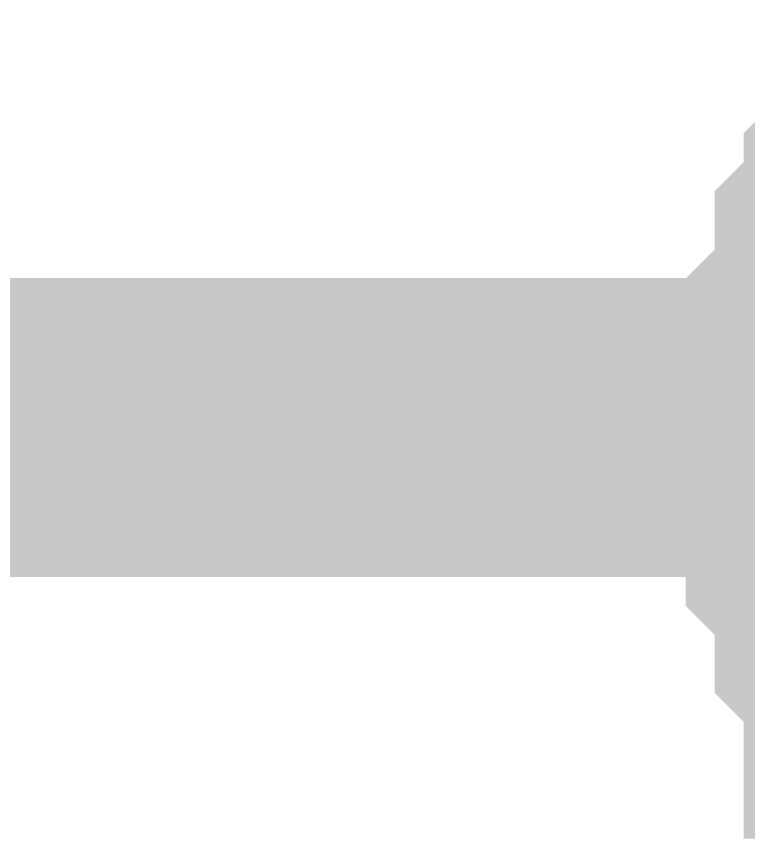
# Model space of a CAD drawing. Header units: inches. Extents: x 0 to 31.5, y 0 to 22.3.
# Drawn here: x 3.15073 to 3.17965, y 3.28351 to 3.31598 of the extents above; entities that cross this region are included whole.
import ezdxf

# ---------------------------------------------------------------- set-up
doc = ezdxf.new("R2010")
doc.units = ezdxf.units.IN
doc.header["$MEASUREMENT"] = 0
doc.layers.add('Sheet', color=255, linetype='Continuous')

msp = doc.modelspace()

# ---------------------------------------------------------------- linework, layer by layer
at = {"layer": 'Sheet'}
for points in [[(3.183071, 3.299748, 0.0118, 0.0118, 0), (3.183071, 3.300896, 0.0118, 0.0118, 0), (3.183071, 3.302045, 0.0118, 0.0118, 0), (3.183071, 3.302045, 0.0118, 0.0118, 0), (3.183071, 3.303193, 0.0118, 0.0118, 0), (3.184219, 3.304342, 0.0118, 0.0118, 0), (3.184219, 3.30549, 0.0118, 0.0118, 0), (3.184219, 3.306639, 0.0118, 0.0118, 0), (3.184219, 3.306639, 0.0118, 0.0118, 0), (3.185367, 3.307787, 0.0118, 0.0118, 0), (3.185367, 3.308936, 0.0118, 0.0118, 0), (3.186516, 3.310084, 0.0118, 0.0118, 0)], [(3.183071, 3.299748, 0.0118, 0.0118, 0), (3.183071, 3.300896, 0.0118, 0.0118, 0), (3.183071, 3.302045, 0.0118, 0.0118, 0), (3.183071, 3.302045, 0.0118, 0.0118, 0), (3.183071, 3.303193, 0.0118, 0.0118, 0), (3.184219, 3.304342, 0.0118, 0.0118, 0), (3.184219, 3.30549, 0.0118, 0.0118, 0), (3.184219, 3.306639, 0.0118, 0.0118, 0), (3.184219, 3.306639, 0.0118, 0.0118, 0), (3.185367, 3.307787, 0.0118, 0.0118, 0), (3.185367, 3.308936, 0.0118, 0.0118, 0), (3.186516, 3.310084, 0.0118, 0.0118, 0)], [(3.183071, 3.299748, 0.0118, 0.0118, 0), (3.183071, 3.300896, 0.0118, 0.0118, 0), (3.183071, 3.302045, 0.0118, 0.0118, 0), (3.183071, 3.302045, 0.0118, 0.0118, 0), (3.183071, 3.303193, 0.0118, 0.0118, 0), (3.184219, 3.304342, 0.0118, 0.0118, 0), (3.184219, 3.30549, 0.0118, 0.0118, 0), (3.184219, 3.306639, 0.0118, 0.0118, 0), (3.184219, 3.306639, 0.0118, 0.0118, 0), (3.185367, 3.307787, 0.0118, 0.0118, 0), (3.185367, 3.308936, 0.0118, 0.0118, 0), (3.186516, 3.310084, 0.0118, 0.0118, 0)], [(3.183071, 3.299748, 0.0118, 0.0118, 0), (3.183071, 3.300896, 0.0118, 0.0118, 0), (3.183071, 3.302045, 0.0118, 0.0118, 0), (3.183071, 3.302045, 0.0118, 0.0118, 0), (3.183071, 3.303193, 0.0118, 0.0118, 0), (3.184219, 3.304342, 0.0118, 0.0118, 0), (3.184219, 3.30549, 0.0118, 0.0118, 0), (3.184219, 3.306639, 0.0118, 0.0118, 0), (3.184219, 3.306639, 0.0118, 0.0118, 0), (3.185367, 3.307787, 0.0118, 0.0118, 0), (3.185367, 3.308936, 0.0118, 0.0118, 0), (3.186516, 3.310084, 0.0118, 0.0118, 0)], [(2.902887, 3.299748, 0.0118, 0.0118, 0), (3.20374, 3.299748, 0.0118, 0.0118, 0), (3.503445, 3.299748, 0.0118, 0.0118, 0)], [(3.186516, 3.289411, 0.0118, 0.0118, 0), (3.185367, 3.289411, 0.0118, 0.0118, 0), (3.185367, 3.290559, 0.0118, 0.0118, 0), (3.184219, 3.291708, 0.0118, 0.0118, 0), (3.184219, 3.292856, 0.0118, 0.0118, 0), (3.184219, 3.294005, 0.0118, 0.0118, 0), (3.184219, 3.294005, 0.0118, 0.0118, 0), (3.183071, 3.295153, 0.0118, 0.0118, 0), (3.183071, 3.296302, 0.0118, 0.0118, 0), (3.183071, 3.297451, 0.0118, 0.0118, 0), (3.183071, 3.298599, 0.0118, 0.0118, 0), (3.183071, 3.299748, 0.0118, 0.0118, 0)], [(3.183071, 3.299748, 0.0118, 0.0118, 0), (3.183071, 3.299748, 0.0118, 0.0118, 0)], [(3.186516, 3.289411, 0.0118, 0.0118, 0), (3.185367, 3.289411, 0.0118, 0.0118, 0), (3.185367, 3.290559, 0.0118, 0.0118, 0), (3.184219, 3.291708, 0.0118, 0.0118, 0), (3.184219, 3.292856, 0.0118, 0.0118, 0), (3.184219, 3.294005, 0.0118, 0.0118, 0), (3.184219, 3.294005, 0.0118, 0.0118, 0), (3.183071, 3.295153, 0.0118, 0.0118, 0), (3.183071, 3.296302, 0.0118, 0.0118, 0), (3.183071, 3.297451, 0.0118, 0.0118, 0), (3.183071, 3.298599, 0.0118, 0.0118, 0), (3.183071, 3.299748, 0.0118, 0.0118, 0)], [(3.183071, 3.299748, 0.0118, 0.0118, 0), (3.183071, 3.299748, 0.0118, 0.0118, 0)], [(3.186516, 3.289411, 0.0118, 0.0118, 0), (3.185367, 3.289411, 0.0118, 0.0118, 0), (3.185367, 3.290559, 0.0118, 0.0118, 0), (3.184219, 3.291708, 0.0118, 0.0118, 0), (3.184219, 3.292856, 0.0118, 0.0118, 0), (3.184219, 3.294005, 0.0118, 0.0118, 0), (3.184219, 3.294005, 0.0118, 0.0118, 0), (3.183071, 3.295153, 0.0118, 0.0118, 0), (3.183071, 3.296302, 0.0118, 0.0118, 0), (3.183071, 3.297451, 0.0118, 0.0118, 0), (3.183071, 3.298599, 0.0118, 0.0118, 0), (3.183071, 3.299748, 0.0118, 0.0118, 0)], [(3.183071, 3.299748, 0.0118, 0.0118, 0), (3.183071, 3.299748, 0.0118, 0.0118, 0)], [(3.186516, 3.289411, 0.0118, 0.0118, 0), (3.185367, 3.289411, 0.0118, 0.0118, 0), (3.185367, 3.290559, 0.0118, 0.0118, 0), (3.184219, 3.291708, 0.0118, 0.0118, 0), (3.184219, 3.292856, 0.0118, 0.0118, 0), (3.184219, 3.294005, 0.0118, 0.0118, 0), (3.184219, 3.294005, 0.0118, 0.0118, 0), (3.183071, 3.295153, 0.0118, 0.0118, 0), (3.183071, 3.296302, 0.0118, 0.0118, 0), (3.183071, 3.297451, 0.0118, 0.0118, 0), (3.183071, 3.298599, 0.0118, 0.0118, 0), (3.183071, 3.299748, 0.0118, 0.0118, 0)], [(3.183071, 3.299748, 0.0118, 0.0118, 0), (3.183071, 3.299748, 0.0118, 0.0118, 0)]]:
    msp.add_lwpolyline(points, format="xyseb", dxfattribs=at)

doc.saveas('drawing.dxf')
